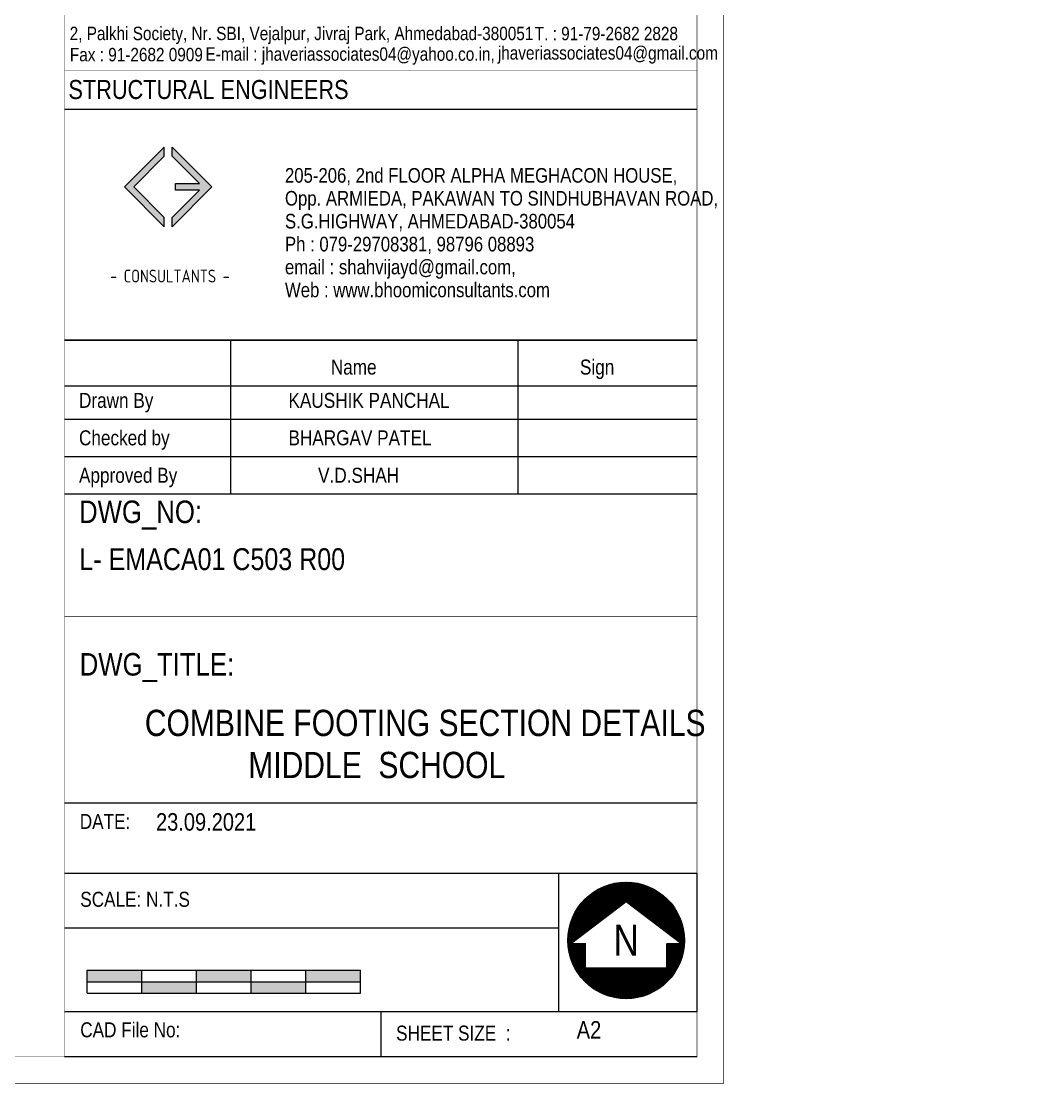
# Model space of a CAD drawing. Header units: millimetres. Extents: x 1112055 to 3390982, y -148532 to 766891.
# Drawn here: x 2451889 to 2470110, y 132279 to 151471 of the extents above; entities that cross this region are included whole.
import ezdxf
from ezdxf.enums import TextEntityAlignment as Align

# ---------------------------------------------------------------- set-up
doc = ezdxf.new("R2010")
doc.units = ezdxf.units.MM
for name, color, linetype, lineweight in [('B TITLE BLOCK', 250, 'Continuous', 0), ('P_TITLE BLOCK TEXT', 7, 'Continuous', 9), ('tb text', 7, 'Continuous', 13)]:
    doc.layers.add(name, color=color, linetype=linetype, lineweight=lineweight)
doc.layers.add('FORMAT TEXT', color=7, linetype='Continuous')
doc.layers.add('Layer 1', color=7, linetype='Continuous')
doc.styles.add('SWINC', font='swissc.ttf')

msp = doc.modelspace()

# ---------------------------------------------------------------- hatches: boundary and pattern name
at = {"layer": 'B TITLE BLOCK', "linetype": 'Continuous', "lineweight": 0}
h = msp.add_hatch(color=251, dxfattribs=at)
h.dxf.hatch_style = 1
h.paths.add_polyline_path([(2453919.8, 148479.2), (2454473, 149032.4), (2454473, 149199.5), (2453752.7, 148479.2), (2454473, 147758.9), (2454473, 147926)])
h = msp.add_hatch(color=251, dxfattribs=at)
h.dxf.hatch_style = 1
h.paths.add_polyline_path([(2454673.7, 148538.3), (2454673.7, 148420.1), (2455106.6, 148420.1), (2454612.5, 147926), (2454612.5, 147758.9), (2455332.8, 148479.2), (2454612.5, 149199.5), (2454612.5, 149032.4), (2455106.6, 148538.3)])
at = {"layer": 'Layer 1', "lineweight": 5}
h = msp.add_hatch(dxfattribs=at)
h.set_pattern_fill('ANSI31', color=5, scale=5.263535, style=0)
h.set_pattern_definition([(45, (2402627.953, 127994.728), (-11.816974, 11.816974), [])])
edge = h.paths.add_edge_path()
edge.add_arc((2462816.5, 134868.9), 1052.7, 0, 360)
h.paths.add_polyline_path([(2462816.5, 135569.7), (2463822.2, 134808.6), (2463553.4, 134808.6), (2463553.4, 134367.8), (2462079.6, 134367.8), (2462079.6, 134808.6), (2461810.8, 134808.6)], flags=16)
at = {"layer": 'tb text'}
for points in [[(2453080, 134330.1), (2453080, 134123), (2454067.3, 134123), (2454067.3, 134330.1)], [(2456012.5, 134123), (2456042.1, 134123), (2456042.1, 134330.1), (2456012.5, 134330.1), (2455054.7, 134330.1), (2455054.7, 134123)], [(2458016.9, 134123), (2458016.9, 134330.1), (2457029.5, 134330.1), (2457029.5, 134123)], [(2455054.7, 133915.8), (2455054.7, 134123), (2454067.3, 134123), (2454067.3, 133915.8)], [(2456042.1, 134123), (2456042.1, 133915.8), (2457029.5, 133915.8), (2457029.5, 134123)]]:
    msp.add_hatch(color=256, dxfattribs=at).paths.add_polyline_path(points)

# ---------------------------------------------------------------- linework, layer by layer
at = {"layer": 'B TITLE BLOCK', "color": 250, "lineweight": 0}
for p, q in [((2464099.8, 149878.2), (2452669.6, 149878.2)), ((2464099.8, 145709.6), (2452669.6, 145709.6)), ((2452669.6, 145709.6), (2464099.8, 145709.6)), ((2452669.6, 145709.6), (2464099.8, 145709.6)), ((2455677.9, 142931.5), (2455677.9, 145709.6)), ((2460866.6, 142931.5), (2460866.6, 145709.5)), ((2452669.9, 144886.7), (2464100.1, 144886.7)), ((2452669.9, 144886.7), (2464100.1, 144886.7)), ((2452669.9, 144285.1), (2464100.1, 144285.1)), ((2452669.9, 144285.1), (2464100.1, 144285.1)), ((2452669.9, 143608.3), (2464100.1, 143608.3)), ((2452669.9, 143608.3), (2464100.1, 143608.3)), ((2452669.9, 143608.3), (2464100.1, 143608.3)), ((2464100.1, 142931.5), (2452669.5, 142931.5)), ((2464100.1, 142931.5), (2452669.9, 142931.5)), ((2464099.8, 137345.3), (2452669.9, 137345.3)), ((2452669.7, 136085.8), (2464099.8, 136085.8)), ((2461600.7, 133586.6), (2461600.7, 136085.8)), ((2464099.8, 133586.6), (2464099.8, 136085.8)), ((2461600.7, 135090.4), (2452670.3, 135091.3)), ((2452669.7, 133586.6), (2464099.8, 133586.6)), ((2458384.8, 133586.6), (2458384.8, 132765.4)), ((2464099.8, 132765.4), (2452669.6, 132765.4))]:
    msp.add_line(p, q, dxfattribs=at)
at = {"layer": 'B TITLE BLOCK', "color": 1, "const_width": 10.8}
msp.add_lwpolyline([(2464580.5, 198431.1), (2464580.5, 132284.8), (2315983.6, 132284.8), (2315983.6, 198431.1)], close=True, dxfattribs=at)
at = {"layer": 'B TITLE BLOCK', "color": 250, "lineweight": 0}
for points, const_width in [([(2464099.8, 197950.5), (2464099.8, 132765.4), (2316464.3, 132765.4), (2316464.3, 197950.5)], 10.8), ([(2452669.6, 132765.4), (2464099.8, 132765.4), (2464099.8, 197950.5), (2452669.6, 197950.5)], 9.53), ([(2464099.8, 132765.4), (2452669.6, 132765.4), (2452669.6, 154567.1), (2464099.8, 154567.1)], 9.53), ([(2452669.6, 140722.9), (2464099.8, 140722.9), (2464099.8, 132765.4), (2452669.6, 132765.4)], 9.53)]:
    msp.add_lwpolyline(points, close=True, dxfattribs=dict(at, const_width=const_width))
at = {"layer": 'B TITLE BLOCK', "color": 250, "lineweight": 0, "const_width": 9.53}
msp.add_lwpolyline([(2452669.6, 150575.6), (2464099.8, 150575.6)], dxfattribs=at)
at = {"layer": 'B TITLE BLOCK', "color": 251, "linetype": 'Continuous', "lineweight": 0}
for points in [[(2453752.6, 148479.3), (2454473, 147758.9), (2454473, 147926), (2453919.8, 148479.2), (2454473, 149032.4), (2454473, 149199.5), (2453752.6, 148479.1)], [(2455332.9, 148479.3), (2454612.5, 147758.9), (2454612.5, 147926), (2455106.6, 148420.1), (2454673.7, 148420.1), (2454673.7, 148538.3), (2455106.6, 148538.3), (2454612.5, 149032.4), (2454612.5, 149199.5), (2455332.9, 148479.1)]]:
    msp.add_lwpolyline(points, dxfattribs=at)
at = {"layer": 'Layer 1', "lineweight": 30}
msp.add_lwpolyline([(2462816.5, 135569.7), (2461810.8, 134808.6), (2462079.6, 134808.6), (2462079.6, 134367.8), (2463553.4, 134367.8), (2463553.4, 134808.6), (2463822.2, 134808.6)], close=True, dxfattribs=at)
at = {"layer": 'Layer 1'}
msp.add_circle((2462816.5, 134868.9), 1052.7, dxfattribs=at)
at = {"layer": 'tb text'}
for points in [[(2453080, 134330.1), (2456012.5, 134330.1), (2458016.9, 134330.1)], [(2453080, 133915.8), (2453080, 134330.1)], [(2454067.3, 133915.8), (2454067.3, 134330.1)], [(2455054.7, 133915.8), (2455054.7, 134330.1)], [(2456042.1, 133915.8), (2456042.1, 134330.1)], [(2457029.5, 133915.8), (2457029.5, 134330.1)], [(2458016.9, 133915.8), (2458016.9, 134330.1)], [(2453080, 134123), (2456012.5, 134123), (2458016.9, 134123)], [(2453080, 133915.8), (2456012.5, 133915.8), (2458016.9, 133915.8)]]:
    msp.add_lwpolyline(points, dxfattribs=at)

# ---------------------------------------------------------------- texts
at = {"layer": 'B TITLE BLOCK', "color": 0, "style": 'SWINC'}
for s, p in [('205-206, 2nd FLOOR ALPHA MEGHACON HOUSE,', (2456653.2, 148555.4)), ('Opp. ARMIEDA, PAKAWAN TO SINDHUBHAVAN ROAD,', (2456653.2, 148141.7)), ('S.G.HIGHWAY, AHMEDABAD-380054', (2456653.2, 147727.9)), ('Ph : 079-29708381, 98796 08893', (2456653.2, 147314.1)), ('email : shahvijayd@gmail.com,', (2456653.2, 146900.3)), ('Web : www.bhoomiconsultants.com', (2456653.2, 146486.5))]:
    msp.add_text(s, height=263.869, dxfattribs=at).set_placement(p)
at = {"layer": 'B TITLE BLOCK', "color": 251, "attachment_point": 2, "style": 'SWINC'}
for width, heights, insert, char_height in [(758153.186, [106642.9], (2454574, 147468), 289.947), (582591.087, [81948.1], (2535103.7, 144063.4), 222.806)]:
    msp.add_mtext_dynamic_manual_height_columns('\\pxsm1,qj;{\\fBankGothic Lt BT|b0|i0|c0|p34;BHOOMI\\P\\ps*,q*;\\fGost|b0|i0|c0|p2;\\H0.8x;- CONSULTANTS -\\C1; }', width=width, gutter_width=0, heights=heights, dxfattribs=dict(at, insert=insert, char_height=char_height))
at = {"layer": 'FORMAT TEXT', "style": 'SWINC'}
msp.add_text('STRUCTURAL ENGINEERS', height=342.908, dxfattribs=at).set_placement((2452740.7, 150067.1))
at = {"layer": 'P_TITLE BLOCK TEXT', "style": 'SWINC'}
for s, p in [('2, Palkhi Society, Nr. SBI, Vejalpur, Jivraj Park, Ahmedabad-380051', (2452763, 151130.2)), ('T. : 91-79-2682 2828 ', (2461166.1, 151127.9)), ('Fax : 91-2682 0909', (2452767.1, 150747.6)), ('E-mail : jhaveriassociates04@yahoo.co.in,', (2455218.6, 150758)), (' jhaveriassociates04@gmail.com', (2460421.8, 150778.4))]:
    msp.add_text(s, height=241.878, dxfattribs=at).set_placement(p)
at = {"layer": 'tb text', "style": 'SWINC'}
for s, height, p in [('Name', 270.72, (2457481.5, 145089.7)), ('Sign', 270.72, (2461982.7, 145089.7)), ('Drawn By', 270.72, (2452932.1, 144488.1)), ('KAUSHIK PANCHAL', 270.717, (2456716.7, 144488.1)), ('Checked by', 270.72, (2452932.1, 143811.3)), ('BHARGAV PATEL', 270.717, (2456716.7, 143811.3)), ('Approved By', 270.717, (2452932.1, 143134.5)), ('V.D.SHAH', 270.72, (2457251.9, 143134.5)), ('L- EMACA01 C503 R00', 394.795, (2452939.4, 141557.6)), ('COMBINE FOOTING SECTION DETAILS', 473.754, (2454121.3, 138560.2)), ('MIDDLE  SCHOOL ', 473.754, (2455990.4, 137800.7)), ('23.09.2021', 315.81, (2454323.7, 136851.3))]:
    msp.add_text(s, height=height, dxfattribs=at).set_placement(p)
at = {"layer": 'tb text', "color": 7, "style": 'SWINC'}
for s, height, p in [('DATE: ', 270.7, (2452946.2, 136882.1)), ('SCALE: N.T.S', 270.696, (2452955, 135475.8)), ('CAD File No:', 270.696, (2452954.6, 133118.1)), ('SHEET SIZE  : ', 270.696, (2458661.1, 133058.5))]:
    msp.add_text(s, height=height, dxfattribs=at).set_placement(p)
msp.add_text('N', height=558.3, dxfattribs=at).set_placement((2462817.2, 134873.9), align=Align.MIDDLE_CENTER)
at = {"layer": 'tb text', "insert": (2461924.6, 133411), "char_height": 315.81, "width": 12018.005, "attachment_point": 1, "style": 'SWINC'}
msp.add_mtext('A2', dxfattribs=at)
at = {"layer": 'tb text', "color": 7, "style": 'SWINC'}
for tag, p, s, height in [('DWG_NO:', (2452933, 142407.7), 'XXX-XXXX-XXX-XXX', 406.075), ('DWG_TITLE:', (2452945, 139652.6), '', 406.1)]:
    msp.add_attdef(tag, p, s, height=height, dxfattribs=at)

doc.saveas('drawing.dxf')
